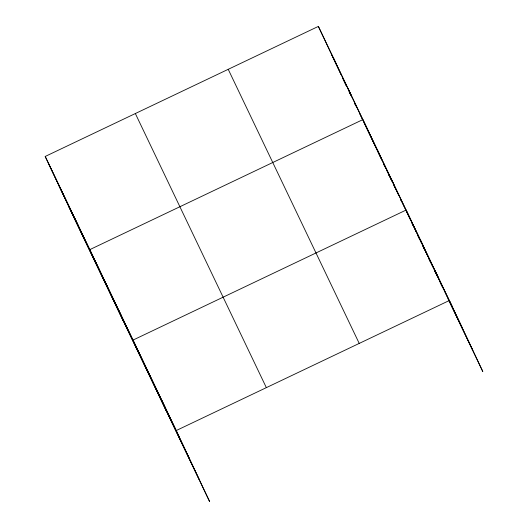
<?xml version="1.0" encoding="UTF-8"?>
<svg xmlns="http://www.w3.org/2000/svg" width="528" height="528" viewBox="0 0 528 528"><rect width="100%" height="100%" fill="white"/><g stroke="black" fill="none" stroke-linecap="round" stroke-linejoin="round"><path stroke-width="0.79" d="M45.203 156.46L176.207 430.558L209.636 501.6L78.632 227.502L45.203 156.46L318.364 26.4L452.47 307.091M176.207 430.558L449.368 300.498L482.797 371.54L448.001 298.736M377.071 149.662L376.365 148.19L381.17 158.413M377.771 151.133L404.481 207.022M404.837 207.755L462.475 328.363M342.844 78.395L346.381 85.787M349.206 91.707L351.681 96.881M354.512 102.802L356.631 107.237M359.812 113.896L362.287 119.071M364.056 122.773L371.125 137.564M371.831 139.042L376.424 148.658M377.131 150.137L381.731 159.753M383.5 163.449L385.968 168.63M387.031 170.841L386.324 169.369L391.327 180.002M388.786 174.517L392.297 181.87M394.06 185.546L398.627 195.109M401.089 200.251L404.95 208.342M405.656 209.814L410.223 219.371M411.979 223.054L416.552 232.61M417.252 234.082L421.826 243.639M422.525 245.111L428.149 256.879L424.4 248.866M439.751 281.147L428.855 258.35L432.894 266.911M440.451 282.619L443.969 289.971M444.319 290.704L447.83 298.063M448.536 299.534L472.784 350.275M354.618 103.356L355.324 104.834M383.605 164.01L384.311 165.488M388.912 175.105L389.618 176.583M400.547 199.459L401.254 200.93M412.15 223.727L412.85 225.199M417.773 235.495L419.179 238.432M423.047 246.523L424.453 249.467M428.314 257.552L430.775 262.7M434.643 270.791L436.049 273.735M439.916 281.82L442.022 286.235M228.221 69.32L359.225 343.418M135.346 113.54L266.35 387.638M48.312 163.053L179.315 437.151M58.318 184.318L189.321 458.423M68.627 206.23L199.63 480.335M434.953 270.349L438.055 276.943M420.545 240.2L423.647 246.794M424.057 248.134L406.131 210.045L132.977 340.105L166.406 411.147M434.894 271.161L437.23 276.124M391.723 179.896L394.482 185.757M377.315 149.747L380.417 156.341M381.513 159.139L382.886 162.063M383.572 163.522L385.981 168.637M393.994 185.671L394.997 187.796M348.058 88.532L351.16 95.126M333.208 57.466L336.31 64.06M318.364 26.4L331.142 53.552M336.283 64.489L331.472 54.259L376.015 147.457L362.901 119.592L89.747 249.652L123.176 320.694M336.626 65.215L341.095 74.712M342.784 78.302L346.454 86.097M349.12 91.766L350.123 93.898M161.799 400.409L164.901 407.002M147.391 370.26L150.493 376.853M118.569 309.956L121.671 316.549M104.155 279.807L107.263 286.4M74.897 218.592L78.005 225.185M60.053 187.526L63.155 194.119"/></g></svg>
